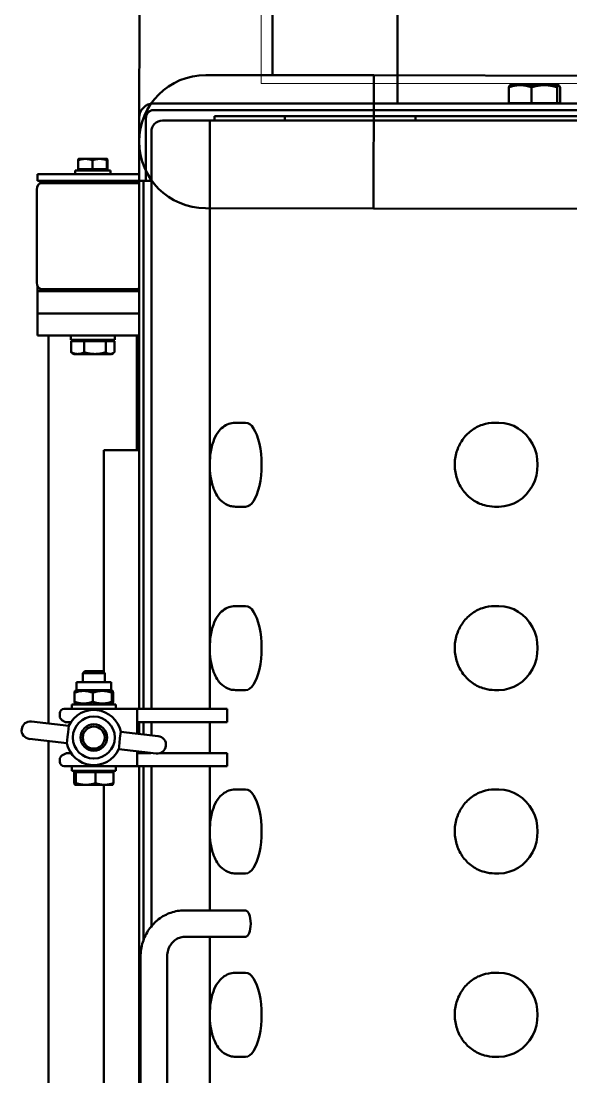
# Model space of a CAD drawing. Extents: x -3873 to 164127, y 7129 to 96529.
# Drawn here: x 50363.5 to 50612.5, y 58041.8 to 58519.7 of the extents above; entities that cross this region are included whole.
import ezdxf

# ---------------------------------------------------------------- set-up
doc = ezdxf.new("R2010")
doc.units = 0
doc.layers.get('0').update_dxf_attribs({"linetype": 'CONTINUOUS'})
doc.layers.add('LAYOUT Kromeka', color=1, linetype='CONTINUOUS', lineweight=5)
doc.layers.add('Visible (ISO)', color=7, linetype='CONTINUOUS', lineweight=50)

# ---------------------------------------------------------------- blocks, each defined once
blk = doc.blocks.new('FP02-1500_Feet_deskinner')
at = {"layer": 'Visible (ISO)', "color": 0}
for p, q in [((-285, 1445.09), (-285, 455.14)), ((-244, 1438.48), (-244, 466.48)), ((-260, 1421.94), (-260, 474.88)), ((-243.37, 552.73), (-243.37, 688.73)), ((-231.37, 552.73), (-231.37, 688.73)), ((-211.96, 581.36), (-211.96, 659.6)), ((-195.82, 597.98), (-200.44, 597.98)), ((-81.09, 597.98), (-83, 597.98)), ((-211.96, 543.73), (-211.96, 576.6)), ((-195.82, 559.98), (-200.44, 559.98)), ((-81.09, 559.98), (-83, 559.98)), ((-242, 545.06), (-242, 466.48)), ((-195.79, 543.73), (-223.51, 543.73)), ((-238.46, 466.48), (-238.46, 538.9)), ((-195.79, 531.73), (-223.51, 531.73)), ((-211.96, 498.36), (-211.96, 531.73)), ((-195.82, 514.98), (-200.44, 514.98)), ((-81.09, 514.98), (-83, 514.98)), ((-211.96, 466.48), (-211.96, 493.6)), ((-273.41, 469.08), (-273.41, 474.12)), ((-273.04, 474.88), (-273.07, 474.86)), ((-273.01, 474.88), (-273.04, 474.88)), ((-268.19, 474.88), (-273.01, 474.88)), ((-272.62, 469.08), (-272.62, 474.12)), ((-259.71, 474.88), (-268.19, 474.88)), ((-263.75, 469.08), (-263.75, 474.12)), ((-256.04, 474.88), (-259.71, 474.88)), ((-256.04, 474.88), (-256.01, 474.86)), ((-255.67, 469.08), (-255.67, 474.12)), ((-195.82, 476.98), (-200.44, 476.98)), ((-81.09, 476.98), (-83, 476.98)), ((-254.54, 468.48), (-274.54, 468.48)), ((-274.54, 468.48), (-274.54, 466.48)), ((-272.62, 469.08), (-273.41, 469.08)), ((-263.75, 469.08), (-272.62, 469.08)), ((-272.24, 469.08), (-272.24, 468.48)), ((-255.67, 469.08), (-263.75, 469.08)), ((-256.84, 469.08), (-256.84, 468.48)), ((-254.54, 468.48), (-254.54, 466.48)), ((-279.96, 464.48), (-279.96, 463.37)), ((-244.96, 466.48), (-277.96, 466.48)), ((-267.97, 465.67), (-268.14, 465.45)), ((-267.97, 465.67), (-263.98, 466.13)), ((-263.98, 466.13), (-263.76, 465.95)), ((-244.96, 460.48), (-244.96, 466.48)), ((-204.09, 466.48), (-244.96, 466.48)), ((-244.96, 459.76), (-244.96, 466.48)), ((-204.09, 466.48), (-204.09, 460.48)), ((-278.96, 461.63), (-276.96, 460.48)), ((-277.04, 460.48), (-277.04, 460.53)), ((-277.04, 460.48), (-276.96, 460.48)), ((-276.96, 460.48), (-276.96, 460.48)), ((-274.9, 460.48), (-276.96, 460.48)), ((-274.9, 460.48), (-276.96, 460.48)), ((-252.94, 455.93), (-253.29, 458.93)), ((-236.3, 460.77), (-253.28, 458.8)), ((-238.78, 460.48), (-244.96, 460.48)), ((-244, 460.48), (-244, 459.88)), ((-242, 460.48), (-242, 460.11)), ((-204.09, 460.48), (-234.29, 460.48)), ((-211.96, 446.48), (-211.96, 460.48)), ((-293.7, 454.14), (-276.72, 456.1)), ((-276.74, 456.22), (-276.39, 453.23)), ((-252.94, 455.93), (-252.69, 453.73)), ((-276.14, 451.03), (-276.39, 453.23)), ((-276.14, 451.03), (-275.79, 448.03)), ((-252.34, 450.74), (-252.69, 453.73)), ((-235.38, 452.82), (-252.36, 450.86)), ((-244.96, 440.48), (-244.96, 451.71)), ((-244, 451.82), (-244, 446.48)), ((-242, 452.05), (-242, 446.48)), ((-238.46, 446.48), (-238.46, 452.46)), ((-292.78, 446.19), (-275.8, 448.15)), ((-285, 447.09), (-285, 271.48)), ((-277.36, 446.48), (-278.96, 445.56)), ((-277.36, 446.48), (-274.9, 446.48)), ((-244.96, 440.48), (-244.96, 446.48)), ((-204.09, 446.48), (-244.96, 446.48)), ((-204.09, 446.48), (-204.09, 440.48)), ((-279.96, 443.82), (-279.96, 442.48)), ((-277.96, 440.48), (-244.96, 440.48)), ((-274.54, 440.48), (-274.54, 438.48)), ((-265.1, 440.83), (-265.32, 441)), ((-261.11, 441.29), (-265.1, 440.83)), ((-261.11, 441.29), (-260.94, 441.51)), ((-254.54, 440.48), (-254.54, 438.48)), ((-204.09, 440.48), (-244.96, 440.48)), ((-244, 440.48), (-244, 201.48)), ((-242, 440.48), (-242, 201.48)), ((-238.46, 179.23), (-238.46, 440.48)), ((-211.96, 415.36), (-211.96, 440.48)), ((-254.54, 438.48), (-274.54, 438.48)), ((-273.28, 437.32), (-273.28, 433.14)), ((-272.34, 438.48), (-273.05, 438.07)), ((-265.05, 437.32), (-265.05, 433.14)), ((-256.74, 438.48), (-256.03, 438.07)), ((-256.31, 437.32), (-256.31, 433.14)), ((-255.8, 437.32), (-255.8, 433.14)), ((-272.34, 431.98), (-273.05, 432.39)), ((-256.74, 431.98), (-272.34, 431.98)), ((-272.34, 431.98), (-272.34, 428.48)), ((-256.74, 431.98), (-256.03, 432.39)), ((-256.74, 431.98), (-256.74, 428.48)), ((-195.82, 431.98), (-200.44, 431.98)), ((-81.09, 431.98), (-83, 431.98)), ((-256.74, 428.48), (-272.34, 428.48)), ((-269.54, 428.48), (-269.54, 424.4)), ((-259.54, 428.48), (-259.54, 424.4)), ((-269.54, 424.4), (-259.54, 424.4)), ((-268.62, 423.48), (-269.54, 424.4)), ((-260.46, 423.48), (-268.62, 423.48)), ((-260.46, 423.48), (-259.54, 424.4)), ((-260, 423.94), (-260, 323.48)), ((-211.96, 332.36), (-211.96, 410.6)), ((-211.96, 332.36), (-211.96, 410.6)), ((-195.82, 393.98), (-200.44, 393.98)), ((-81.09, 393.98), (-83, 393.98)), ((-195.82, 348.98), (-200.44, 348.98)), ((-195.82, 348.98), (-200.44, 348.98)), ((-81.09, 348.98), (-83, 348.98)), ((-81.09, 348.98), (-83, 348.98)), ((-211.96, 174.23), (-211.96, 327.6)), ((-211.96, 249.36), (-211.96, 327.6)), ((-256.5, 323.48), (-260, 323.48)), ((-256.5, 323.48), (-244, 323.48)), ((-245, 323.48), (-245, 271.48)), ((-195.82, 310.98), (-200.44, 310.98)), ((-195.82, 310.98), (-200.44, 310.98)), ((-81.09, 310.98), (-83, 310.98)), ((-81.09, 310.98), (-83, 310.98)), ((-274.75, 274.08), (-274.75, 279.12)), ((-273.5, 279.88), (-274.27, 279.44)), ((-271.83, 279.88), (-273.5, 279.88)), ((-264.03, 279.88), (-271.83, 279.88)), ((-268.91, 274.08), (-268.91, 279.12)), ((-257.2, 279.88), (-264.03, 279.88)), ((-259.16, 274.08), (-259.16, 279.12)), ((-256.5, 279.88), (-257.2, 279.88)), ((-256.5, 279.88), (-255.73, 279.44)), ((-255.25, 274.08), (-255.25, 279.12)), ((-255, 273.48), (-275, 273.48)), ((-275, 273.48), (-275, 271.48)), ((-268.91, 274.08), (-274.75, 274.08)), ((-272.7, 274.08), (-272.7, 273.48)), ((-259.16, 274.08), (-268.91, 274.08)), ((-255.25, 274.08), (-259.16, 274.08)), ((-257.3, 274.08), (-257.3, 273.48)), ((-255, 273.48), (-255, 271.48)), ((-290, 261.48), (-290, 271.48)), ((-287, 271.48), (-290, 271.48)), ((-244, 271.48), (-287, 271.48)), ((-290, 261.48), (-287, 261.48)), ((-290, 251.48), (-290, 261.48)), ((-287, 261.48), (-290, 261.48)), ((-244, 261.48), (-287, 261.48)), ((-287, 261.48), (-244, 261.48)), ((-290, 251.48), (-287, 251.48)), ((-290, 251.48), (-290, 249.14)), ((-245.1, 250.48), (-288.23, 250.48)), ((-287, 251.48), (-286.5, 251.48)), ((-244, 251.48), (-286.5, 251.48)), ((-244, 250.48), (-245.1, 250.48)), ((-290.35, 247.48), (-290.35, 205.48)), ((-290, 201.48), (-244, 201.48)), ((-290, 201.48), (-290, 198.48)), ((-288.23, 202.48), (-245.1, 202.48)), ((-245.1, 202.48), (-244, 202.48)), ((-244, 201.48), (-241, 201.48)), ((-244, 172.98), (-244, 201.48)), ((-242, 201.48), (-244, 201.48)), ((-241, 172.98), (-241, 201.48)), ((-238.5, 201.48), (-241, 201.48)), ((-238.46, 201.48), (-238.5, 201.48)), ((-290, 198.48), (-244, 198.48)), ((-273, 196.88), (-273, 198.48)), ((-273, 196.88), (-257, 196.88)), ((-271.59, 196.28), (-265.17, 196.28)), ((-271.59, 196.28), (-271.59, 192.16)), ((-270.7, 196.28), (-270.7, 196.88)), ((-265.17, 196.28), (-258.59, 196.28)), ((-265.17, 196.28), (-265.17, 192.16)), ((-259.3, 196.28), (-259.3, 196.88)), ((-258.59, 196.28), (-258.41, 196.28)), ((-258.59, 196.28), (-258.59, 192.16)), ((-258.41, 196.28), (-258.41, 192.16)), ((-257, 196.88), (-257, 198.48)), ((-271.5, 191.58), (-268.38, 191.58)), ((-271.5, 191.58), (-271.5, 191.58)), ((-268.38, 191.58), (-261.88, 191.58)), ((-261.88, 191.58), (-258.5, 191.58)), ((-258.5, 191.58), (-258.5, 191.58)), ((-258.5, 191.58), (-258.5, 191.58)), ((-240.93, 194.98), (-241, 194.98)), ((-240.93, 172.98), (-240.93, 194.98)), ((-233.46, 174.23), (-215.46, 174.23)), ((-215.46, 174.23), (-211.96, 174.23)), ((-211.54, 174.23), (-211.96, 174.23)), ((-211.54, 174.23), (-180.1, 174.23)), ((-209.96, 172.23), (-209.96, 174.23)), ((-209.96, 172.23), (-177.99, 172.23)), ((-178.91, 174.23), (-180.1, 174.23)), ((-178.91, 174.23), (-120.82, 174.23)), ((-177.99, 172.23), (-177.99, 174.23)), ((-177.99, 172.23), (-118.92, 172.23)), ((-119.04, 174.23), (-120.82, 174.23)), ((-119.04, 174.23), (-43.14, 174.23)), ((-118.92, 172.23), (-118.92, 174.23)), ((-118.92, 172.23), (-41.73, 172.23)), ((237.5, 169.48), (-237.5, 169.48)), ((237.5, 166.48), (-237.5, 166.48)), ((-127, 166.48), (-127, 0)), ((-76.6, 166.38), (-76.6, 159.16)), ((-76.6, 166.38), (-66.31, 166.38)), ((-75.05, 166.38), (-75.05, 166.48)), ((-66.31, 166.38), (-54.72, 166.38)), ((-66.31, 166.38), (-66.31, 159.16)), ((-54.95, 166.38), (-54.95, 166.48)), ((-54.72, 166.38), (-53.4, 166.38)), ((-54.72, 166.38), (-54.72, 159.16)), ((-53.4, 166.38), (-53.4, 159.16)), ((-76, 158.18), (-76.06, 158.21)), ((-76, 158.18), (-71.45, 158.18)), ((-71.45, 158.18), (-60.51, 158.18)), ((-60.51, 158.18), (-54.06, 158.18)), ((-54.06, 158.18), (-54, 158.18)), ((-54, 158.18), (-53.94, 158.21))]:
    blk.add_line(p, q, dxfattribs=at)
for radius in [9.5, 9.5, 6, 5]:
    blk.add_circle((-264.54, 453.48), radius, dxfattribs=at)
for centre, radius, start, end in [((-277.96, 464.48), 2, 90, 180), ((-264.54, 453.48), 12.5, 25.8532, 167.3223), ((-277.96, 463.37), 2, 180, 240), ((-235.84, 456.79), 4, 276.5878, 96.5878), ((-293.24, 450.17), 4, 96.5878, 276.5878), ((-264.54, 453.48), 12.5, 167.3223, 167.9164), ((-264.54, 453.48), 12.5, 205.8532, 347.3223), ((-277.96, 443.82), 2, 120, 180), ((-264.54, 453.48), 12.5, 205.2423, 205.8532), ((-277.96, 442.48), 2, 180, 270), ((-286.5, 247.98), 3.5, 90, 143.5454), ((-286.5, 204.98), 3.5, 216.4546, 270), ((-233.46, 179.23), 5, 180, 270), ((-237.5, 172.98), 6.5, 180, 270), ((-237.5, 172.98), 3.5, 180, 270)]:
    blk.add_arc(centre, radius, start, end, dxfattribs=at)
for centre, major_axis, ratio, start_param, end_param in [((-195.82, 578.98), (0, -19), 0.382683, 0, 3.141593), ((-81.09, 578.98), (0, -19), 0.92388, 0, 3.141593), ((-195.79, 537.73), (0, 6), 0.382683, 3.141593, 6.283185), ((-195.82, 495.98), (0, -19), 0.382683, 0, 3.141593), ((-81.09, 495.98), (0, -19), 0.92388, 0, 3.141593), ((-195.82, 412.98), (0, -19), 0.382683, 0, 3.141593), ((-81.09, 412.98), (0, -19), 0.92388, 0, 3.141593), ((-195.82, 329.98), (0, -19), 0.382683, 0, 3.141593), ((-195.82, 329.98), (0, -19), 0.382683, 0, 3.141593), ((-81.09, 329.98), (0, -19), 0.92388, 0, 3.141593), ((-81.09, 329.98), (0, -19), 0.92388, 0, 3.141593), ((-288.23, 247.48), (0, 3), 0.707107, 0, 1.570796), ((-245.1, 247.48), (0, 3), 0.707107, 5.738743, 6.283185), ((-288.23, 205.48), (0, -3), 0.707107, 4.712389, 6.283185), ((-245.1, 205.48), (0, -3), 0.707107, 0, 0.544443)]:
    blk.add_ellipse(centre, major_axis=major_axis, ratio=ratio, start_param=start_param, end_param=end_param, dxfattribs=at)
for points, knots in [([(-200.44, 559.98), (-201.48, 559.98), (-202.51, 560.17), (-204.43, 560.86), (-205.3, 561.37), (-206.98, 562.67), (-207.69, 563.48), (-209.26, 565.65), (-209.9, 567.04), (-211.09, 570.4), (-211.52, 572.42), (-212, 576.39), (-212.08, 578.3), (-211.96, 582.05), (-211.76, 583.88), (-211.07, 587.5), (-210.57, 589.28), (-209.39, 591.9), (-208.9, 592.81), (-207.76, 594.38), (-207.19, 595.04), (-205.5, 596.5), (-204.24, 597.28), (-201.97, 597.88), (-201.21, 597.98), (-200.44, 597.98)], [1.570796, 1.570796, 1.570796, 1.570796, 1.706869, 1.706869, 1.857561, 1.857561, 2.059957, 2.059957, 2.394268, 2.394268, 2.836518, 2.836518, 3.224628, 3.224628, 3.603287, 3.603287, 4.005867, 4.005867, 4.227316, 4.227316, 4.392935, 4.392935, 4.612027, 4.612027, 4.712389, 4.712389, 4.712389, 4.712389]), ([(-83, 559.98), (-84.9, 559.98), (-86.79, 560.29), (-90.39, 561.52), (-92.09, 562.43), (-95.17, 564.77), (-96.53, 566.2), (-98.78, 569.45), (-99.65, 571.28), (-100.83, 575.16), (-101.11, 577.21), (-101.06, 581.31), (-100.71, 583.36), (-99.4, 587.25), (-98.45, 589.09), (-96.02, 592.33), (-94.56, 593.74), (-91.3, 595.98), (-89.51, 596.82), (-86.13, 597.76), (-84.56, 597.98), (-83, 597.98)], [1.570796, 1.570796, 1.570796, 1.570796, 1.875256, 1.875256, 2.182984, 2.182984, 2.498903, 2.498903, 2.824197, 2.824197, 3.156347, 3.156347, 3.490804, 3.490804, 3.822472, 3.822472, 4.146719, 4.146719, 4.461234, 4.461234, 4.712389, 4.712389, 4.712389, 4.712389]), ([(-223.51, 531.73), (-225.59, 531.73), (-227.68, 532.08), (-231.64, 533.44), (-233.51, 534.45), (-236.88, 537.04), (-238.36, 538.61), (-240.79, 542.14), (-241.73, 544.1), (-243.01, 548.2), (-243.34, 550.35), (-243.37, 552.58), (-243.37, 552.65), (-243.37, 552.73)], [6.283185, 6.283185, 6.283185, 6.283185, 6.59036, 6.59036, 6.900353, 6.900353, 7.214512, 7.214512, 7.528672, 7.528672, 7.842831, 7.842831, 7.853982, 7.853982, 7.853982, 7.853982]), ([(-223.51, 543.73), (-224.28, 543.73), (-225.05, 543.86), (-226.55, 544.39), (-227.28, 544.78), (-228.62, 545.84), (-229.23, 546.49), (-230.23, 547.99), (-230.64, 548.83), (-231.18, 550.59), (-231.34, 551.51), (-231.37, 552.53), (-231.37, 552.63), (-231.37, 552.73)], [6.283185, 6.283185, 6.283185, 6.283185, 6.597345, 6.597345, 6.911504, 6.911504, 7.225663, 7.225663, 7.529283, 7.529283, 7.822136, 7.822136, 7.853982, 7.853982, 7.853982, 7.853982]), ([(-200.44, 476.98), (-201.48, 476.98), (-202.51, 477.17), (-204.43, 477.86), (-205.3, 478.37), (-206.98, 479.67), (-207.69, 480.48), (-209.26, 482.65), (-209.9, 484.04), (-211.09, 487.4), (-211.52, 489.42), (-212, 493.39), (-212.08, 495.3), (-211.96, 499.05), (-211.76, 500.88), (-211.07, 504.5), (-210.57, 506.28), (-209.39, 508.9), (-208.9, 509.81), (-207.76, 511.38), (-207.19, 512.04), (-205.5, 513.5), (-204.24, 514.28), (-201.97, 514.88), (-201.21, 514.98), (-200.44, 514.98)], [1.570796, 1.570796, 1.570796, 1.570796, 1.706869, 1.706869, 1.857561, 1.857561, 2.059957, 2.059957, 2.394268, 2.394268, 2.836518, 2.836518, 3.224628, 3.224628, 3.603287, 3.603287, 4.005867, 4.005867, 4.227316, 4.227316, 4.392935, 4.392935, 4.612027, 4.612027, 4.712389, 4.712389, 4.712389, 4.712389]), ([(-83, 476.98), (-84.9, 476.98), (-86.79, 477.29), (-90.39, 478.52), (-92.09, 479.43), (-95.17, 481.77), (-96.53, 483.2), (-98.78, 486.45), (-99.65, 488.28), (-100.83, 492.16), (-101.11, 494.21), (-101.06, 498.31), (-100.71, 500.36), (-99.4, 504.25), (-98.45, 506.09), (-96.02, 509.33), (-94.56, 510.74), (-91.3, 512.98), (-89.51, 513.82), (-86.13, 514.76), (-84.56, 514.98), (-83, 514.98)], [1.570796, 1.570796, 1.570796, 1.570796, 1.875256, 1.875256, 2.182984, 2.182984, 2.498903, 2.498903, 2.824197, 2.824197, 3.156347, 3.156347, 3.490804, 3.490804, 3.822472, 3.822472, 4.146719, 4.146719, 4.461234, 4.461234, 4.712389, 4.712389, 4.712389, 4.712389]), ([(-200.44, 393.98), (-201.48, 393.98), (-202.51, 394.17), (-204.43, 394.86), (-205.3, 395.37), (-206.98, 396.67), (-207.69, 397.48), (-209.26, 399.65), (-209.9, 401.04), (-211.09, 404.4), (-211.52, 406.42), (-212, 410.39), (-212.08, 412.3), (-211.96, 416.05), (-211.76, 417.88), (-211.07, 421.5), (-210.57, 423.28), (-209.39, 425.9), (-208.9, 426.81), (-207.76, 428.38), (-207.19, 429.04), (-205.5, 430.5), (-204.24, 431.28), (-201.97, 431.88), (-201.21, 431.98), (-200.44, 431.98)], [1.570796, 1.570796, 1.570796, 1.570796, 1.706869, 1.706869, 1.857561, 1.857561, 2.059957, 2.059957, 2.394268, 2.394268, 2.836518, 2.836518, 3.224628, 3.224628, 3.603287, 3.603287, 4.005867, 4.005867, 4.227316, 4.227316, 4.392935, 4.392935, 4.612027, 4.612027, 4.712389, 4.712389, 4.712389, 4.712389]), ([(-83, 393.98), (-84.9, 393.98), (-86.79, 394.29), (-90.39, 395.52), (-92.09, 396.43), (-95.17, 398.77), (-96.53, 400.2), (-98.78, 403.45), (-99.65, 405.28), (-100.83, 409.16), (-101.11, 411.21), (-101.06, 415.31), (-100.71, 417.36), (-99.4, 421.25), (-98.45, 423.09), (-96.02, 426.33), (-94.56, 427.74), (-91.3, 429.98), (-89.51, 430.82), (-86.13, 431.76), (-84.56, 431.98), (-83, 431.98)], [1.570796, 1.570796, 1.570796, 1.570796, 1.875256, 1.875256, 2.182984, 2.182984, 2.498903, 2.498903, 2.824197, 2.824197, 3.156347, 3.156347, 3.490804, 3.490804, 3.822472, 3.822472, 4.146719, 4.146719, 4.461234, 4.461234, 4.712389, 4.712389, 4.712389, 4.712389]), ([(-200.44, 310.98), (-201.48, 310.98), (-202.51, 311.17), (-204.43, 311.86), (-205.3, 312.37), (-206.98, 313.67), (-207.69, 314.48), (-209.26, 316.65), (-209.9, 318.04), (-211.09, 321.4), (-211.52, 323.42), (-212, 327.39), (-212.08, 329.3), (-211.96, 333.05), (-211.76, 334.88), (-211.07, 338.5), (-210.57, 340.28), (-209.39, 342.9), (-208.9, 343.81), (-207.76, 345.38), (-207.19, 346.04), (-205.5, 347.5), (-204.24, 348.28), (-201.97, 348.88), (-201.21, 348.98), (-200.44, 348.98)], [1.570796, 1.570796, 1.570796, 1.570796, 1.706869, 1.706869, 1.857561, 1.857561, 2.059957, 2.059957, 2.394268, 2.394268, 2.836518, 2.836518, 3.224628, 3.224628, 3.603287, 3.603287, 4.005867, 4.005867, 4.227316, 4.227316, 4.392935, 4.392935, 4.612027, 4.612027, 4.712389, 4.712389, 4.712389, 4.712389]), ([(-200.44, 310.98), (-201.48, 310.98), (-202.51, 311.17), (-204.43, 311.86), (-205.3, 312.37), (-206.98, 313.67), (-207.69, 314.48), (-209.26, 316.65), (-209.9, 318.04), (-211.09, 321.4), (-211.52, 323.42), (-212, 327.39), (-212.08, 329.3), (-211.96, 333.05), (-211.76, 334.88), (-211.07, 338.5), (-210.57, 340.28), (-209.39, 342.9), (-208.9, 343.81), (-207.76, 345.38), (-207.19, 346.04), (-205.5, 347.5), (-204.24, 348.28), (-201.97, 348.88), (-201.21, 348.98), (-200.44, 348.98)], [1.570796, 1.570796, 1.570796, 1.570796, 1.706869, 1.706869, 1.857561, 1.857561, 2.059957, 2.059957, 2.394268, 2.394268, 2.836518, 2.836518, 3.224628, 3.224628, 3.603287, 3.603287, 4.005867, 4.005867, 4.227316, 4.227316, 4.392935, 4.392935, 4.612027, 4.612027, 4.712389, 4.712389, 4.712389, 4.712389]), ([(-83, 310.98), (-84.9, 310.98), (-86.79, 311.29), (-90.39, 312.52), (-92.09, 313.43), (-95.17, 315.77), (-96.53, 317.2), (-98.78, 320.45), (-99.65, 322.28), (-100.83, 326.16), (-101.11, 328.21), (-101.06, 332.31), (-100.71, 334.36), (-99.4, 338.25), (-98.45, 340.09), (-96.02, 343.33), (-94.56, 344.74), (-91.3, 346.98), (-89.51, 347.82), (-86.13, 348.76), (-84.56, 348.98), (-83, 348.98)], [1.570796, 1.570796, 1.570796, 1.570796, 1.875256, 1.875256, 2.182984, 2.182984, 2.498903, 2.498903, 2.824197, 2.824197, 3.156347, 3.156347, 3.490804, 3.490804, 3.822472, 3.822472, 4.146719, 4.146719, 4.461234, 4.461234, 4.712389, 4.712389, 4.712389, 4.712389]), ([(-83, 310.98), (-84.9, 310.98), (-86.79, 311.29), (-90.39, 312.52), (-92.09, 313.43), (-95.17, 315.77), (-96.53, 317.2), (-98.78, 320.45), (-99.65, 322.28), (-100.83, 326.16), (-101.11, 328.21), (-101.06, 332.31), (-100.71, 334.36), (-99.4, 338.25), (-98.45, 340.09), (-96.02, 343.33), (-94.56, 344.74), (-91.3, 346.98), (-89.51, 347.82), (-86.13, 348.76), (-84.56, 348.98), (-83, 348.98)], [1.570796, 1.570796, 1.570796, 1.570796, 1.875256, 1.875256, 2.182984, 2.182984, 2.498903, 2.498903, 2.824197, 2.824197, 3.156347, 3.156347, 3.490804, 3.490804, 3.822472, 3.822472, 4.146719, 4.146719, 4.461234, 4.461234, 4.712389, 4.712389, 4.712389, 4.712389]), ([(-240.93, 172.98), (-240.86, 172.4), (-240.73, 171.86), (-240.53, 171.4), (-240.43, 171.18), (-240.31, 170.97), (-240.18, 170.79), (-240.12, 170.69), (-240.05, 170.61), (-239.97, 170.53), (-239.93, 170.49), (-239.9, 170.45), (-239.86, 170.41), (-239.84, 170.39), (-239.82, 170.37), (-239.8, 170.36), (-239.79, 170.35), (-239.78, 170.34), (-239.77, 170.33), (-239.76, 170.32), (-239.76, 170.32), (-239.75, 170.31), (-239.75, 170.31), (-239.75, 170.31), (-239.75, 170.31), (-239.74, 170.31), (-239.74, 170.3), (-239.74, 170.3), (-239.54, 170.14), (-239.26, 169.94), (-238.89, 169.78), (-238.52, 169.61), (-238.05, 169.48), (-237.5, 169.48)], [0, 0, 0, 0, 0.25, 0.25, 0.25, 0.375, 0.375, 0.375, 0.4375, 0.4375, 0.4375, 0.46875, 0.46875, 0.46875, 0.484375, 0.484375, 0.484375, 0.492187, 0.492187, 0.492187, 0.496094, 0.496094, 0.496094, 0.498047, 0.498047, 0.498047, 0.5, 0.5, 0.5, 0.75, 0.75, 0.75, 1, 1, 1, 1])]:
    blk.add_open_spline(points, degree=3, knots=knots, dxfattribs=at)
for points, weights in [([(-273.01, 474.88), (-273.2, 474.88), (-273.41, 474.12)], [1, 1.0379548493, 1]), ([(-272.62, 474.12), (-272.83, 474.88), (-273.01, 474.88)], [1, 1.0379548493, 1]), ([(-268.19, 474.88), (-270.24, 474.88), (-272.62, 474.12)], [1, 1.0379548493, 1]), ([(-263.75, 474.12), (-266.13, 474.88), (-268.19, 474.88)], [1, 1.0379548493, 1]), ([(-259.71, 474.88), (-261.59, 474.88), (-263.75, 474.12)], [1, 1.0379548493, 1]), ([(-255.67, 474.12), (-257.84, 474.88), (-259.71, 474.88)], [1, 1.0379548493, 1]), ([(-256.01, 474.86), (-255.86, 474.77), (-255.67, 474.12)], [1.00941284907, 1.03245002694, 1]), ([(-273.28, 437.32), (-273.16, 438.01), (-273.05, 438.07)], [1, 1.06987761734, 1.07662835152]), ([(-265.05, 437.32), (-269.17, 438.73), (-273.28, 437.32)], [1, 1.15470053838, 1]), ([(-256.31, 437.32), (-260.68, 438.73), (-265.05, 437.32)], [1, 1.15470053838, 1]), ([(-255.8, 437.32), (-256.05, 438.73), (-256.31, 437.32)], [1, 1.15470053838, 1]), ([(-273.28, 433.14), (-269.17, 431.73), (-265.05, 433.14)], [1, 1.15470053838, 1]), ([(-273.05, 432.39), (-273.16, 432.45), (-273.28, 433.14)], [1.07662835152, 1.06987761734, 1]), ([(-265.05, 433.14), (-260.68, 431.73), (-256.31, 433.14)], [1, 1.15470053838, 1]), ([(-256.31, 433.14), (-256.05, 431.73), (-255.8, 433.14)], [1, 1.15470053838, 1]), ([(-271.83, 279.88), (-273.19, 279.88), (-274.75, 279.12)], [1, 1.0379548493, 1]), ([(-274.75, 279.12), (-274.5, 279.3), (-274.27, 279.44)], [1, 1.008785903, 1.01350423135]), ([(-268.91, 279.12), (-270.47, 279.88), (-271.83, 279.88)], [1, 1.0379548493, 1]), ([(-264.03, 279.88), (-266.3, 279.88), (-268.91, 279.12)], [1, 1.0379548493, 1]), ([(-259.16, 279.12), (-261.77, 279.88), (-264.03, 279.88)], [1, 1.0379548493, 1]), ([(-257.2, 279.88), (-258.11, 279.88), (-259.16, 279.12)], [1, 1.0379548493, 1]), ([(-255.25, 279.12), (-256.3, 279.88), (-257.2, 279.88)], [1, 1.0379548493, 1]), ([(-271.59, 192.16), (-269.87, 191.58), (-268.38, 191.58)], [1, 1.0379548493, 1]), ([(-271.5, 191.58), (-271.54, 191.6), (-271.59, 192.16)], [1.00305267012, 1.03636163672, 1]), ([(-268.38, 191.58), (-266.89, 191.58), (-265.17, 192.16)], [1, 1.0379548493, 1]), ([(-265.17, 192.16), (-263.41, 191.58), (-261.88, 191.58)], [1, 1.0379548493, 1]), ([(-261.88, 191.58), (-260.35, 191.58), (-258.59, 192.16)], [1, 1.0379548493, 1]), ([(-258.59, 192.16), (-258.54, 191.58), (-258.5, 191.58)], [1, 1.0379548493, 1]), ([(-258.5, 191.58), (-258.46, 191.58), (-258.41, 192.16)], [1, 1.0379548493, 1]), ([(-76.06, 158.21), (-76.31, 158.36), (-76.6, 159.16)], [1.0115674382, 1.03083585876, 1]), ([(-76.6, 159.16), (-73.84, 158.18), (-71.45, 158.18)], [1, 1.0379548493, 1]), ([(-71.45, 158.18), (-69.07, 158.18), (-66.31, 159.16)], [1, 1.0379548493, 1]), ([(-66.31, 159.16), (-63.2, 158.18), (-60.51, 158.18)], [1, 1.0379548493, 1]), ([(-60.51, 158.18), (-57.82, 158.18), (-54.72, 159.16)], [1, 1.0379548493, 1]), ([(-54.72, 159.16), (-54.36, 158.18), (-54.06, 158.18)], [1, 1.0379548493, 1]), ([(-54.06, 158.18), (-53.75, 158.18), (-53.4, 159.16)], [1, 1.0379548493, 1])]:
    blk.add_rational_spline(points, weights, degree=2, dxfattribs=at)
blk.add_open_spline([(-240.93, 172.98), (-240.91, 172.62), (-240.88, 172.27), (-240.84, 171.93)], degree=3, dxfattribs=at)
blk = doc.blocks.new('FP01_Feet_Scalder')
at = {"layer": 'Visible (ISO)', "color": 0}
for p, q in [((-280, 482.15), (-204, 482.15)), ((-310.15, 376), (-310.15, 452)), ((-249.85, 452), (-249.85, 376)), ((-204, 421.85), (-249.85, 421.85)), ((-310.15, 376), (-249.85, 376)), ((-310.15, 376), (-310.15, 34.08)), ((-310.15, 376), (-249.85, 376)), ((-249.85, 376), (-249.85, 34.08))]:
    blk.add_line(p, q, dxfattribs=at)
blk.add_arc((-280, 452), 30.15, 0, 180, dxfattribs=at)
blk = doc.blocks.new('feet_scalder_platform')
at = {"ltscale": 20}
for p in [(-520, -2751.15), (1220, 0)]:
    blk.add_line(p, (-520, 0), dxfattribs=at)

msp = doc.modelspace()

# ---------------------------------------------------------------- block references
at = {"layer": 'LAYOUT Kromeka', "rotation": 89.90410115215707}
msp.add_blockref('FP01_Feet_Scalder', (50899.6, 58744.4), dxfattribs=at)
at = {"layer": 'LAYOUT Kromeka', "color": 0, "linetype": 'Continuous', "ltscale": 50, "xscale": -1, "rotation": 180}
msp.add_blockref('feet_scalder_platform', (50992.19, 58491.46), dxfattribs=at)
at = {"layer": 'LAYOUT Kromeka', "xscale": -1, "rotation": 180}
msp.add_blockref('FP02-1500_Feet_deskinner', (50660.98, 58648.92), dxfattribs=at)

doc.saveas('drawing.dxf')
